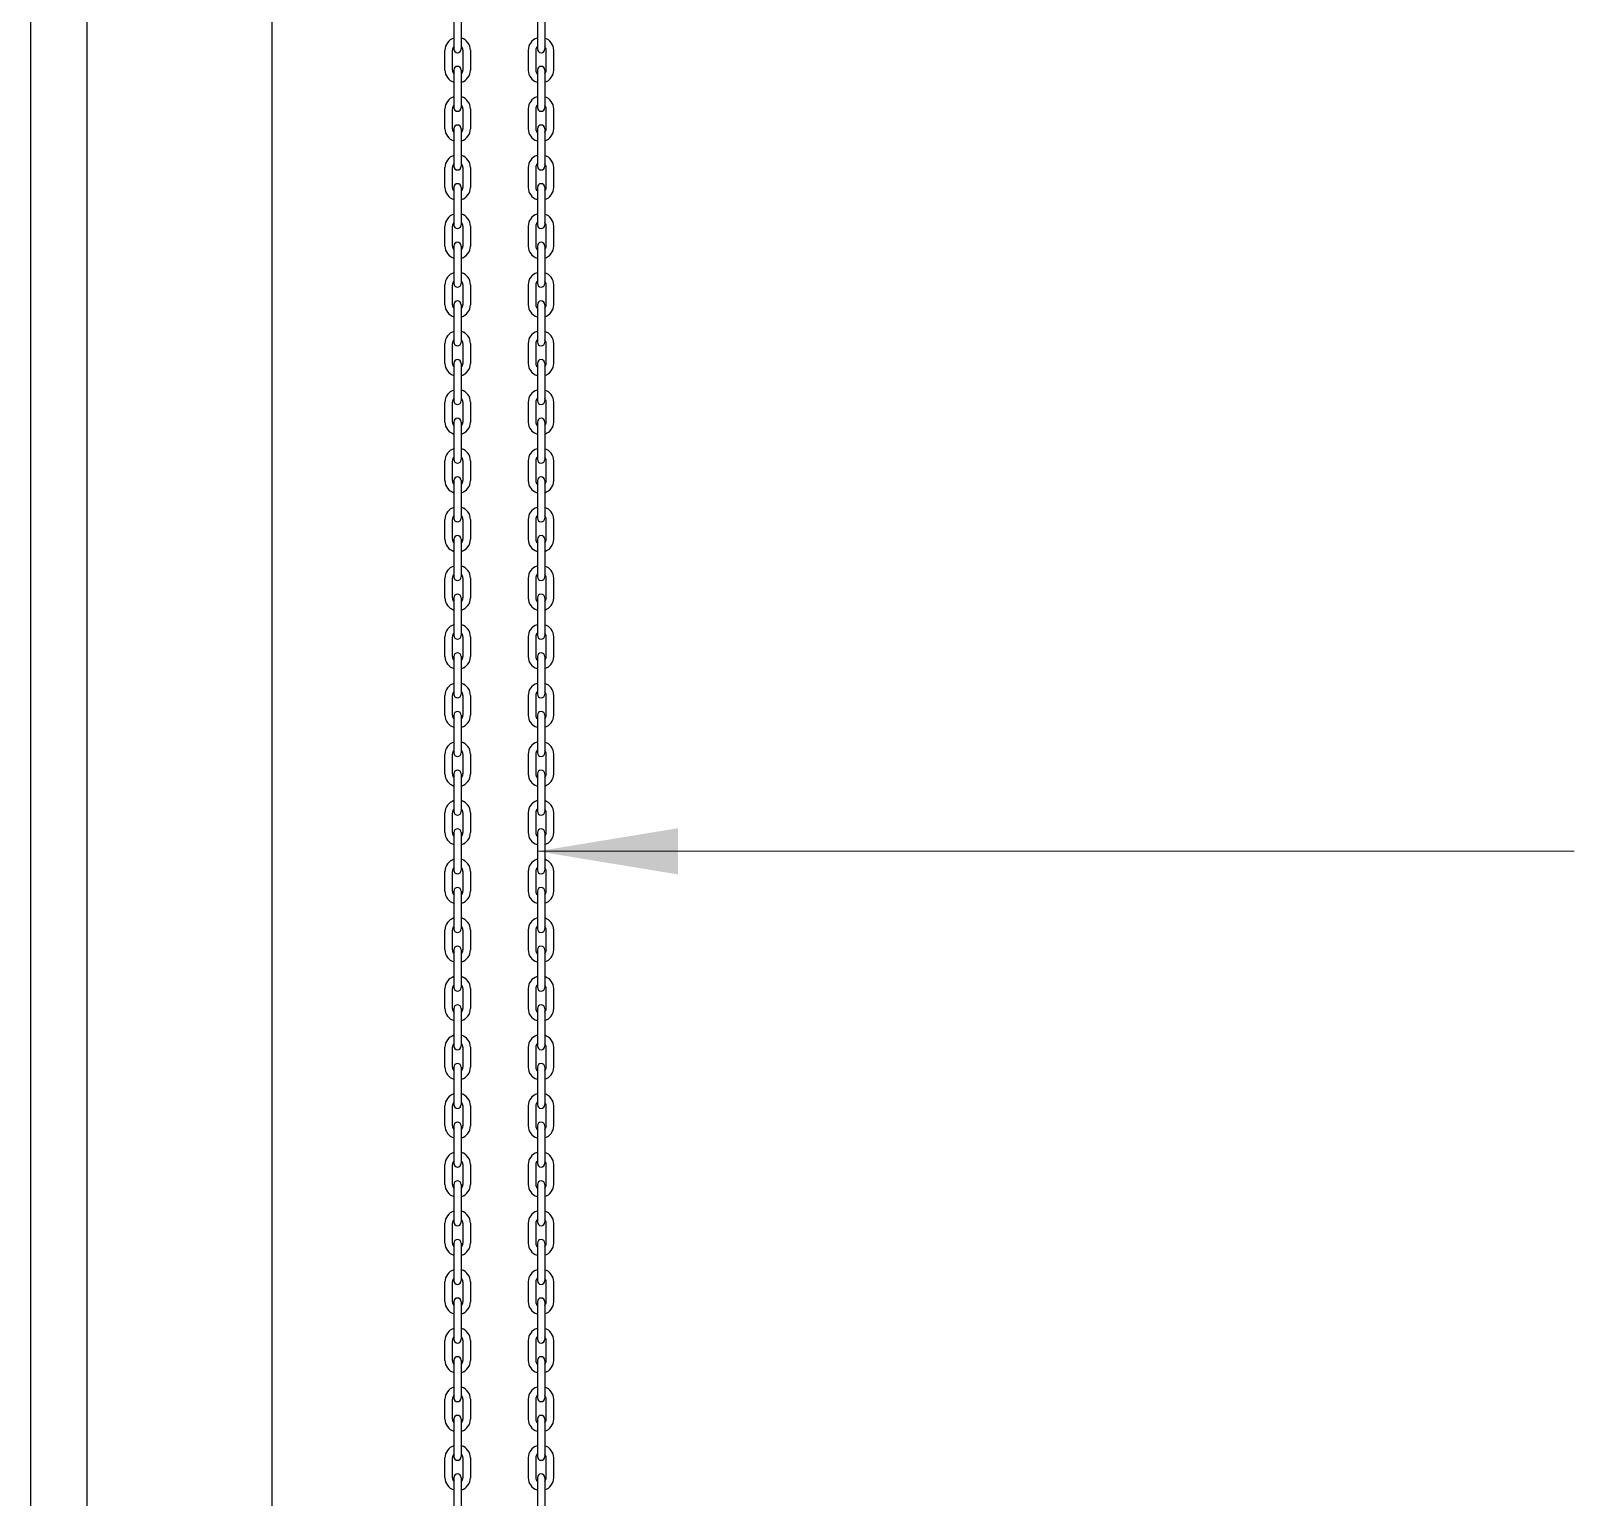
# Model space of a CAD drawing. Header units: millimetres. Extents: x 909 to 159266, y 137 to 21462.
# Drawn here: x 119224 to 119773, y 14816 to 15338 of the extents above; entities that cross this region are included whole.
import ezdxf

# ---------------------------------------------------------------- set-up
doc = ezdxf.new("R2010")
doc.units = ezdxf.units.MM
doc.header["$LTSCALE"] = 50
doc.header["$MEASUREMENT"] = 0
doc.layers.add('OHD Frame', color=2, linetype='Continuous')
doc.layers.add('OHD Track', color=4, linetype='Continuous')
doc.styles.get("Standard").update_dxf_attribs({"font": 'NanumGothicBold.ttf'})
doc.dimstyles.new('ISO-25', dxfattribs={"dimtxt": 2.5, "dimasz": 2.5, "dimexe": 1.25, "dimexo": 0.625, "dimtad": 1, "dimtxsty": 'Standard', "dimcen": 2.5, "dimadec": 0, "dimazin": 0, "dimtfac": 1, "dimtmove": 0, "dimatfit": 3, "dimfxl": 1, "dimarcsym": 0})

msp = doc.modelspace()

# ---------------------------------------------------------------- linework, layer by layer
at = {"color": 7, "linetype": 'Continuous'}
for p, q in [((119374.13, 15345.01), (119374.13, 15331.68)), ((119376.8, 15345.01), (119376.8, 15331.68)), ((119403.88, 15345.01), (119403.88, 15331.68)), ((119406.55, 15345.01), (119406.55, 15331.68)), ((119371, 15324.15), (119371, 15331.21)), ((119373.67, 15324.15), (119373.67, 15331.21)), ((119377.4, 15331.21), (119377.4, 15324.15)), ((119380.07, 15331.21), (119380.07, 15324.15)), ((119400.61, 15331.21), (119400.61, 15324.15)), ((119403.28, 15331.21), (119403.28, 15324.15)), ((119407.01, 15324.15), (119407.01, 15331.21)), ((119409.68, 15324.15), (119409.68, 15331.21)), ((119374.13, 15324.15), (119374.13, 15310.81)), ((119376.8, 15324.15), (119376.8, 15310.81)), ((119403.88, 15324.15), (119403.88, 15310.81)), ((119406.55, 15324.15), (119406.55, 15310.81)), ((119371, 15303.28), (119371, 15310.35)), ((119373.67, 15303.28), (119373.67, 15310.35)), ((119377.4, 15310.35), (119377.4, 15303.28)), ((119380.07, 15310.35), (119380.07, 15303.28)), ((119400.61, 15310.35), (119400.61, 15303.28)), ((119403.28, 15310.35), (119403.28, 15303.28)), ((119407.01, 15303.28), (119407.01, 15310.35)), ((119409.68, 15303.28), (119409.68, 15310.35)), ((119374.13, 15303.28), (119374.13, 15289.95)), ((119376.8, 15303.28), (119376.8, 15289.95)), ((119403.88, 15303.28), (119403.88, 15289.95)), ((119406.55, 15303.28), (119406.55, 15289.95)), ((119371, 15282.41), (119371, 15289.48)), ((119373.67, 15282.41), (119373.67, 15289.48)), ((119377.4, 15289.48), (119377.4, 15282.41)), ((119380.07, 15289.48), (119380.07, 15282.41)), ((119400.61, 15289.48), (119400.61, 15282.41)), ((119403.28, 15289.48), (119403.28, 15282.41)), ((119407.01, 15282.41), (119407.01, 15289.48)), ((119409.68, 15282.41), (119409.68, 15289.48)), ((119374.13, 15282.41), (119374.13, 15269.08)), ((119376.8, 15282.41), (119376.8, 15269.08)), ((119403.88, 15282.41), (119403.88, 15269.08)), ((119406.55, 15282.41), (119406.55, 15269.08)), ((119371, 15261.55), (119371, 15268.61)), ((119373.67, 15261.55), (119373.67, 15268.61)), ((119377.4, 15268.61), (119377.4, 15261.55)), ((119380.07, 15268.61), (119380.07, 15261.55)), ((119400.61, 15268.61), (119400.61, 15261.55)), ((119403.28, 15268.61), (119403.28, 15261.55)), ((119407.01, 15261.55), (119407.01, 15268.61)), ((119409.68, 15261.55), (119409.68, 15268.61)), ((119374.13, 15261.55), (119374.13, 15248.21)), ((119376.8, 15261.55), (119376.8, 15248.21)), ((119403.88, 15261.55), (119403.88, 15248.21)), ((119406.55, 15261.55), (119406.55, 15248.21)), ((119371, 15240.68), (119371, 15247.75)), ((119373.67, 15240.68), (119373.67, 15247.75)), ((119377.4, 15247.75), (119377.4, 15240.68)), ((119380.07, 15247.75), (119380.07, 15240.68)), ((119400.61, 15247.75), (119400.61, 15240.68)), ((119403.28, 15247.75), (119403.28, 15240.68)), ((119407.01, 15240.68), (119407.01, 15247.75)), ((119409.68, 15240.68), (119409.68, 15247.75)), ((119374.13, 15240.68), (119374.13, 15227.35)), ((119376.8, 15240.68), (119376.8, 15227.35)), ((119403.88, 15240.68), (119403.88, 15227.35)), ((119406.55, 15240.68), (119406.55, 15227.35)), ((119371, 15219.81), (119371, 15226.88)), ((119373.67, 15219.81), (119373.67, 15226.88)), ((119377.4, 15226.88), (119377.4, 15219.81)), ((119380.07, 15226.88), (119380.07, 15219.81)), ((119400.61, 15226.88), (119400.61, 15219.81)), ((119403.28, 15226.88), (119403.28, 15219.81)), ((119407.01, 15219.81), (119407.01, 15226.88)), ((119409.68, 15219.81), (119409.68, 15226.88)), ((119374.13, 15219.81), (119374.13, 15206.48)), ((119376.8, 15219.81), (119376.8, 15206.48)), ((119403.88, 15219.81), (119403.88, 15206.48)), ((119406.55, 15219.81), (119406.55, 15206.48)), ((119371, 15198.95), (119371, 15206.01)), ((119373.67, 15198.95), (119373.67, 15206.01)), ((119377.4, 15206.01), (119377.4, 15198.95)), ((119380.07, 15206.01), (119380.07, 15198.95)), ((119400.61, 15206.01), (119400.61, 15198.95)), ((119403.28, 15206.01), (119403.28, 15198.95)), ((119407.01, 15198.95), (119407.01, 15206.01)), ((119409.68, 15198.95), (119409.68, 15206.01)), ((119374.13, 15198.95), (119374.13, 15185.61)), ((119376.8, 15198.95), (119376.8, 15185.61)), ((119403.88, 15198.95), (119403.88, 15185.61)), ((119406.55, 15198.95), (119406.55, 15185.61)), ((119371, 15178.08), (119371, 15185.15)), ((119373.67, 15178.08), (119373.67, 15185.15)), ((119377.4, 15185.15), (119377.4, 15178.08)), ((119380.07, 15185.15), (119380.07, 15178.08)), ((119400.61, 15185.15), (119400.61, 15178.08)), ((119403.28, 15185.15), (119403.28, 15178.08)), ((119407.01, 15178.08), (119407.01, 15185.15)), ((119409.68, 15178.08), (119409.68, 15185.15)), ((119374.13, 15178.08), (119374.13, 15164.75)), ((119376.8, 15178.08), (119376.8, 15164.75)), ((119403.88, 15178.08), (119403.88, 15164.75)), ((119406.55, 15178.08), (119406.55, 15164.75)), ((119371, 15157.21), (119371, 15164.28)), ((119373.67, 15157.21), (119373.67, 15164.28)), ((119377.4, 15164.28), (119377.4, 15157.21)), ((119380.07, 15164.28), (119380.07, 15157.21)), ((119400.61, 15164.28), (119400.61, 15157.21)), ((119403.28, 15164.28), (119403.28, 15157.21)), ((119407.01, 15157.21), (119407.01, 15164.28)), ((119409.68, 15157.21), (119409.68, 15164.28)), ((119374.13, 15157.21), (119374.13, 15143.88)), ((119376.8, 15157.21), (119376.8, 15143.88)), ((119403.88, 15157.21), (119403.88, 15143.88)), ((119406.55, 15157.21), (119406.55, 15143.88)), ((119371, 15136.35), (119371, 15143.41)), ((119373.67, 15136.35), (119373.67, 15143.41)), ((119377.4, 15143.41), (119377.4, 15136.35)), ((119380.07, 15143.41), (119380.07, 15136.35)), ((119400.61, 15143.41), (119400.61, 15136.35)), ((119403.28, 15143.41), (119403.28, 15136.35)), ((119407.01, 15136.35), (119407.01, 15143.41)), ((119409.68, 15136.35), (119409.68, 15143.41)), ((119374.13, 15136.35), (119374.13, 15123.01)), ((119376.8, 15136.35), (119376.8, 15123.01)), ((119403.88, 15136.35), (119403.88, 15123.01)), ((119406.55, 15136.35), (119406.55, 15123.01)), ((119371, 15115.48), (119371, 15122.55)), ((119373.67, 15115.48), (119373.67, 15122.55)), ((119377.4, 15122.55), (119377.4, 15115.48)), ((119380.07, 15122.55), (119380.07, 15115.48)), ((119400.61, 15122.55), (119400.61, 15115.48)), ((119403.28, 15122.55), (119403.28, 15115.48)), ((119407.01, 15115.48), (119407.01, 15122.55)), ((119409.68, 15115.48), (119409.68, 15122.55)), ((119374.13, 15115.48), (119374.13, 15102.15)), ((119376.8, 15115.48), (119376.8, 15102.15)), ((119403.88, 15115.48), (119403.88, 15102.15)), ((119406.55, 15115.48), (119406.55, 15102.15)), ((119371, 15094.61), (119371, 15101.68)), ((119373.67, 15094.61), (119373.67, 15101.68)), ((119377.4, 15101.68), (119377.4, 15094.61)), ((119380.07, 15101.68), (119380.07, 15094.61)), ((119400.61, 15101.68), (119400.61, 15094.61)), ((119403.28, 15101.68), (119403.28, 15094.61)), ((119407.01, 15094.61), (119407.01, 15101.68)), ((119409.68, 15094.61), (119409.68, 15101.68)), ((119374.13, 15094.61), (119374.13, 15081.28)), ((119376.8, 15094.61), (119376.8, 15081.28)), ((119403.88, 15094.61), (119403.88, 15081.28)), ((119406.55, 15094.61), (119406.55, 15081.28)), ((119371, 15073.75), (119371, 15080.81)), ((119373.67, 15073.75), (119373.67, 15080.81)), ((119377.4, 15080.81), (119377.4, 15073.75)), ((119380.07, 15080.81), (119380.07, 15073.75)), ((119400.61, 15080.81), (119400.61, 15073.75)), ((119403.28, 15080.81), (119403.28, 15073.75)), ((119407.01, 15073.75), (119407.01, 15080.81)), ((119409.68, 15073.75), (119409.68, 15080.81)), ((119374.13, 15073.75), (119374.13, 15060.41)), ((119376.8, 15073.75), (119376.8, 15060.41)), ((119403.88, 15073.75), (119403.88, 15060.41)), ((119406.55, 15073.75), (119406.55, 15060.41)), ((119371, 15052.88), (119371, 15059.95)), ((119373.67, 15052.88), (119373.67, 15059.95)), ((119377.4, 15059.95), (119377.4, 15052.88)), ((119380.07, 15059.95), (119380.07, 15052.88)), ((119400.61, 15059.95), (119400.61, 15052.88)), ((119403.28, 15059.95), (119403.28, 15052.88)), ((119407.01, 15052.88), (119407.01, 15059.95)), ((119409.68, 15052.88), (119409.68, 15059.95)), ((119374.13, 15052.88), (119374.13, 15039.55)), ((119376.8, 15052.88), (119376.8, 15039.55)), ((119403.88, 15052.88), (119403.88, 15039.55)), ((119406.55, 15052.88), (119406.55, 15039.55)), ((119371, 15032.01), (119371, 15039.08)), ((119373.67, 15032.01), (119373.67, 15039.08)), ((119377.4, 15039.08), (119377.4, 15032.01)), ((119380.07, 15039.08), (119380.07, 15032.01)), ((119400.61, 15039.08), (119400.61, 15032.01)), ((119403.28, 15039.08), (119403.28, 15032.01)), ((119407.01, 15032.01), (119407.01, 15039.08)), ((119409.68, 15032.01), (119409.68, 15039.08)), ((119374.13, 15032.01), (119374.13, 15018.68)), ((119376.8, 15032.01), (119376.8, 15018.68)), ((119403.88, 15032.01), (119403.88, 15018.68)), ((119406.55, 15032.01), (119406.55, 15018.68)), ((119371, 15011.15), (119371, 15018.21)), ((119373.67, 15011.15), (119373.67, 15018.21)), ((119377.4, 15018.21), (119377.4, 15011.15)), ((119380.07, 15018.21), (119380.07, 15011.15)), ((119400.61, 15018.21), (119400.61, 15011.15)), ((119403.28, 15018.21), (119403.28, 15011.15)), ((119407.01, 15011.15), (119407.01, 15018.21)), ((119409.68, 15011.15), (119409.68, 15018.21)), ((119374.13, 15011.15), (119374.13, 14997.81)), ((119376.8, 15011.15), (119376.8, 14997.81)), ((119403.88, 15011.15), (119403.88, 14997.81)), ((119406.55, 15011.15), (119406.55, 14997.81)), ((119371, 14990.28), (119371, 14997.35)), ((119373.67, 14990.28), (119373.67, 14997.35)), ((119377.4, 14997.35), (119377.4, 14990.28)), ((119380.07, 14997.35), (119380.07, 14990.28)), ((119400.61, 14997.35), (119400.61, 14990.28)), ((119403.28, 14997.35), (119403.28, 14990.28)), ((119407.01, 14990.28), (119407.01, 14997.35)), ((119409.68, 14990.28), (119409.68, 14997.35)), ((119374.13, 14990.28), (119374.13, 14976.95)), ((119376.8, 14990.28), (119376.8, 14976.95)), ((119403.88, 14990.28), (119403.88, 14976.95)), ((119406.55, 14990.28), (119406.55, 14976.95)), ((119371, 14969.41), (119371, 14976.48)), ((119373.67, 14969.41), (119373.67, 14976.48)), ((119377.4, 14976.48), (119377.4, 14969.41)), ((119380.07, 14976.48), (119380.07, 14969.41)), ((119400.61, 14976.48), (119400.61, 14969.41)), ((119403.28, 14976.48), (119403.28, 14969.41)), ((119407.01, 14969.41), (119407.01, 14976.48)), ((119409.68, 14969.41), (119409.68, 14976.48)), ((119374.13, 14969.41), (119374.13, 14956.08)), ((119376.8, 14969.41), (119376.8, 14956.08)), ((119403.88, 14969.41), (119403.88, 14956.08)), ((119406.55, 14969.41), (119406.55, 14956.08)), ((119371, 14948.55), (119371, 14955.61)), ((119373.67, 14948.55), (119373.67, 14955.61)), ((119377.4, 14955.61), (119377.4, 14948.55)), ((119380.07, 14955.61), (119380.07, 14948.55)), ((119400.61, 14955.61), (119400.61, 14948.55)), ((119403.28, 14955.61), (119403.28, 14948.55)), ((119407.01, 14948.55), (119407.01, 14955.61)), ((119409.68, 14948.55), (119409.68, 14955.61)), ((119374.13, 14948.55), (119374.13, 14935.21)), ((119376.8, 14948.55), (119376.8, 14935.21)), ((119403.88, 14948.55), (119403.88, 14935.21)), ((119406.55, 14948.55), (119406.55, 14935.21)), ((119371, 14927.68), (119371, 14934.75)), ((119373.67, 14927.68), (119373.67, 14934.75)), ((119377.4, 14934.75), (119377.4, 14927.68)), ((119380.07, 14934.75), (119380.07, 14927.68)), ((119400.61, 14934.75), (119400.61, 14927.68)), ((119403.28, 14934.75), (119403.28, 14927.68)), ((119407.01, 14927.68), (119407.01, 14934.75)), ((119409.68, 14927.68), (119409.68, 14934.75)), ((119374.13, 14927.68), (119374.13, 14914.35)), ((119376.8, 14927.68), (119376.8, 14914.35)), ((119403.88, 14927.68), (119403.88, 14914.35)), ((119406.55, 14927.68), (119406.55, 14914.35)), ((119371, 14906.81), (119371, 14913.88)), ((119373.67, 14906.81), (119373.67, 14913.88)), ((119377.4, 14913.88), (119377.4, 14906.81)), ((119380.07, 14913.88), (119380.07, 14906.81)), ((119400.61, 14913.88), (119400.61, 14906.81)), ((119403.28, 14913.88), (119403.28, 14906.81)), ((119407.01, 14906.81), (119407.01, 14913.88)), ((119409.68, 14906.81), (119409.68, 14913.88)), ((119374.13, 14906.81), (119374.13, 14893.48)), ((119376.8, 14906.81), (119376.8, 14893.48)), ((119403.88, 14906.81), (119403.88, 14893.48)), ((119406.55, 14906.81), (119406.55, 14893.48)), ((119371, 14885.95), (119371, 14893.01)), ((119373.67, 14885.95), (119373.67, 14893.01)), ((119377.4, 14893.01), (119377.4, 14885.95)), ((119380.07, 14893.01), (119380.07, 14885.95)), ((119400.61, 14893.01), (119400.61, 14885.95)), ((119403.28, 14893.01), (119403.28, 14885.95)), ((119407.01, 14885.95), (119407.01, 14893.01)), ((119409.68, 14885.95), (119409.68, 14893.01)), ((119374.13, 14885.95), (119374.13, 14872.61)), ((119376.8, 14885.95), (119376.8, 14872.61)), ((119403.88, 14885.95), (119403.88, 14872.61)), ((119406.55, 14885.95), (119406.55, 14872.61)), ((119371, 14865.08), (119371, 14872.15)), ((119373.67, 14865.08), (119373.67, 14872.15)), ((119377.4, 14872.15), (119377.4, 14865.08)), ((119380.07, 14872.15), (119380.07, 14865.08)), ((119400.61, 14872.15), (119400.61, 14865.08)), ((119403.28, 14872.15), (119403.28, 14865.08)), ((119407.01, 14865.08), (119407.01, 14872.15)), ((119409.68, 14865.08), (119409.68, 14872.15)), ((119374.13, 14865.08), (119374.13, 14851.75)), ((119376.8, 14865.08), (119376.8, 14851.75)), ((119403.88, 14865.08), (119403.88, 14851.75)), ((119406.55, 14865.08), (119406.55, 14851.75)), ((119371, 14844.21), (119371, 14851.28)), ((119373.67, 14844.21), (119373.67, 14851.28)), ((119377.4, 14851.28), (119377.4, 14844.21)), ((119380.07, 14851.28), (119380.07, 14844.21)), ((119400.61, 14851.28), (119400.61, 14844.21)), ((119403.28, 14851.28), (119403.28, 14844.21)), ((119407.01, 14844.21), (119407.01, 14851.28)), ((119409.68, 14844.21), (119409.68, 14851.28)), ((119374.13, 14844.21), (119374.13, 14830.88)), ((119376.8, 14844.21), (119376.8, 14830.88)), ((119403.88, 14844.21), (119403.88, 14830.88)), ((119406.55, 14844.21), (119406.55, 14830.88)), ((119371, 14823.35), (119371, 14830.41)), ((119373.67, 14823.35), (119373.67, 14830.41)), ((119377.4, 14830.41), (119377.4, 14823.35)), ((119380.07, 14830.41), (119380.07, 14823.35)), ((119400.61, 14830.41), (119400.61, 14823.35)), ((119403.28, 14830.41), (119403.28, 14823.35)), ((119407.01, 14823.35), (119407.01, 14830.41)), ((119409.68, 14823.35), (119409.68, 14830.41)), ((119374.13, 14823.35), (119374.13, 14810.01)), ((119376.8, 14823.35), (119376.8, 14810.01)), ((119403.88, 14823.35), (119403.88, 14810.01)), ((119406.55, 14823.35), (119406.55, 14810.01))]:
    msp.add_line(p, q, dxfattribs=at)
for centre, radius, start, end in [((119375.47, 15331.21), 4.47, 106.4768, 180), ((119375.47, 15331.21), 1.8, 134.9422, 180), ((119375.6, 15331.21), 4.47, 0, 73.5232), ((119375.6, 15331.21), 1.8, 0, 45.0578), ((119405.08, 15331.21), 4.47, 106.4768, 180), ((119405.08, 15331.21), 1.8, 134.9422, 180), ((119405.21, 15331.21), 4.47, 0, 73.5232), ((119405.21, 15331.21), 1.8, 0, 45.0578), ((119375.47, 15331.68), 1.33, 180, 0), ((119405.21, 15331.68), 1.33, 180, 0), ((119375.47, 15324.15), 4.47, 180, 253.5232), ((119375.47, 15324.15), 1.8, 180, 225.0578), ((119375.47, 15324.15), 1.33, 0, 180), ((119375.6, 15324.15), 4.47, 286.4768, 0), ((119375.6, 15324.15), 1.8, 314.9422, 0), ((119405.08, 15324.15), 4.47, 180, 253.5232), ((119405.08, 15324.15), 1.8, 180, 225.0578), ((119405.21, 15324.15), 1.33, 0, 180), ((119405.21, 15324.15), 4.47, 286.4768, 0), ((119405.21, 15324.15), 1.8, 314.9422, 0), ((119375.47, 15310.35), 4.47, 106.4768, 180), ((119375.47, 15310.35), 1.8, 134.9422, 180), ((119375.47, 15310.81), 1.33, 180, 0), ((119375.6, 15310.35), 4.47, 0, 73.5232), ((119375.6, 15310.35), 1.8, 0, 45.0578), ((119405.08, 15310.35), 4.47, 106.4768, 180), ((119405.08, 15310.35), 1.8, 134.9422, 180), ((119405.21, 15310.81), 1.33, 180, 0), ((119405.21, 15310.35), 4.47, 0, 73.5232), ((119405.21, 15310.35), 1.8, 0, 45.0578), ((119375.47, 15303.28), 1.33, 0, 180), ((119405.21, 15303.28), 1.33, 0, 180), ((119375.47, 15303.28), 4.47, 180, 253.5232), ((119375.47, 15303.28), 1.8, 180, 225.0578), ((119375.6, 15303.28), 4.47, 286.4768, 0), ((119375.6, 15303.28), 1.8, 314.9422, 0), ((119405.08, 15303.28), 4.47, 180, 253.5232), ((119405.08, 15303.28), 1.8, 180, 225.0578), ((119405.21, 15303.28), 4.47, 286.4768, 0), ((119405.21, 15303.28), 1.8, 314.9422, 0), ((119375.47, 15289.48), 4.47, 106.4768, 180), ((119375.6, 15289.48), 4.47, 0, 73.5232), ((119405.08, 15289.48), 4.47, 106.4768, 180), ((119405.21, 15289.48), 4.47, 0, 73.5232), ((119375.47, 15289.48), 1.8, 134.9422, 180), ((119375.47, 15289.95), 1.33, 180, 0), ((119375.6, 15289.48), 1.8, 0, 45.0578), ((119405.08, 15289.48), 1.8, 134.9422, 180), ((119405.21, 15289.95), 1.33, 180, 0), ((119405.21, 15289.48), 1.8, 0, 45.0578), ((119375.47, 15282.41), 4.47, 180, 253.5232), ((119375.47, 15282.41), 1.8, 180, 225.0578), ((119375.47, 15282.41), 1.33, 0, 180), ((119375.6, 15282.41), 4.47, 286.4768, 0), ((119375.6, 15282.41), 1.8, 314.9422, 0), ((119405.08, 15282.41), 4.47, 180, 253.5232), ((119405.08, 15282.41), 1.8, 180, 225.0578), ((119405.21, 15282.41), 1.33, 0, 180), ((119405.21, 15282.41), 4.47, 286.4768, 0), ((119405.21, 15282.41), 1.8, 314.9422, 0), ((119375.47, 15268.61), 4.47, 106.4768, 180), ((119375.6, 15268.61), 4.47, 0, 73.5232), ((119405.08, 15268.61), 4.47, 106.4768, 180), ((119405.21, 15268.61), 4.47, 0, 73.5232), ((119375.47, 15268.61), 1.8, 134.9422, 180), ((119375.47, 15269.08), 1.33, 180, 0), ((119375.6, 15268.61), 1.8, 0, 45.0578), ((119405.08, 15268.61), 1.8, 134.9422, 180), ((119405.21, 15269.08), 1.33, 180, 0), ((119405.21, 15268.61), 1.8, 0, 45.0578), ((119375.47, 15261.55), 4.47, 180, 253.5232), ((119375.47, 15261.55), 1.8, 180, 225.0578), ((119375.47, 15261.55), 1.33, 0, 180), ((119375.6, 15261.55), 4.47, 286.4768, 0), ((119375.6, 15261.55), 1.8, 314.9422, 0), ((119405.08, 15261.55), 4.47, 180, 253.5232), ((119405.08, 15261.55), 1.8, 180, 225.0578), ((119405.21, 15261.55), 1.33, 0, 180), ((119405.21, 15261.55), 4.47, 286.4768, 0), ((119405.21, 15261.55), 1.8, 314.9422, 0), ((119375.47, 15247.75), 4.47, 106.4768, 180), ((119375.6, 15247.75), 4.47, 0, 73.5232), ((119405.08, 15247.75), 4.47, 106.4768, 180), ((119405.21, 15247.75), 4.47, 0, 73.5232), ((119375.47, 15247.75), 1.8, 134.9422, 180), ((119375.47, 15248.21), 1.33, 180, 0), ((119375.6, 15247.75), 1.8, 0, 45.0578), ((119405.08, 15247.75), 1.8, 134.9422, 180), ((119405.21, 15248.21), 1.33, 180, 0), ((119405.21, 15247.75), 1.8, 0, 45.0578), ((119375.47, 15240.68), 4.47, 180, 253.5232), ((119375.47, 15240.68), 1.8, 180, 225.0578), ((119375.47, 15240.68), 1.33, 0, 180), ((119375.6, 15240.68), 4.47, 286.4768, 0), ((119375.6, 15240.68), 1.8, 314.9422, 0), ((119405.08, 15240.68), 4.47, 180, 253.5232), ((119405.08, 15240.68), 1.8, 180, 225.0578), ((119405.21, 15240.68), 1.33, 0, 180), ((119405.21, 15240.68), 4.47, 286.4768, 0), ((119405.21, 15240.68), 1.8, 314.9422, 0), ((119375.47, 15226.88), 4.47, 106.4768, 180), ((119375.47, 15226.88), 1.8, 134.9422, 180), ((119375.6, 15226.88), 4.47, 0, 73.5232), ((119375.6, 15226.88), 1.8, 0, 45.0578), ((119405.08, 15226.88), 4.47, 106.4768, 180), ((119405.08, 15226.88), 1.8, 134.9422, 180), ((119405.21, 15226.88), 4.47, 0, 73.5232), ((119405.21, 15226.88), 1.8, 0, 45.0578), ((119375.47, 15227.35), 1.33, 180, 0), ((119405.21, 15227.35), 1.33, 180, 0), ((119375.47, 15219.81), 4.47, 180, 253.5232), ((119375.47, 15219.81), 1.8, 180, 225.0578), ((119375.47, 15219.81), 1.33, 0, 180), ((119375.6, 15219.81), 4.47, 286.4768, 0), ((119375.6, 15219.81), 1.8, 314.9422, 0), ((119405.08, 15219.81), 4.47, 180, 253.5232), ((119405.08, 15219.81), 1.8, 180, 225.0578), ((119405.21, 15219.81), 1.33, 0, 180), ((119405.21, 15219.81), 4.47, 286.4768, 0), ((119405.21, 15219.81), 1.8, 314.9422, 0), ((119375.47, 15206.01), 4.47, 106.4768, 180), ((119375.47, 15206.01), 1.8, 134.9422, 180), ((119375.47, 15206.48), 1.33, 180, 0), ((119375.6, 15206.01), 4.47, 0, 73.5232), ((119375.6, 15206.01), 1.8, 0, 45.0578), ((119405.08, 15206.01), 4.47, 106.4768, 180), ((119405.08, 15206.01), 1.8, 134.9422, 180), ((119405.21, 15206.48), 1.33, 180, 0), ((119405.21, 15206.01), 4.47, 0, 73.5232), ((119405.21, 15206.01), 1.8, 0, 45.0578), ((119375.47, 15198.95), 1.33, 0, 180), ((119405.21, 15198.95), 1.33, 0, 180), ((119375.47, 15198.95), 4.47, 180, 253.5232), ((119375.47, 15198.95), 1.8, 180, 225.0578), ((119375.6, 15198.95), 4.47, 286.4768, 0), ((119375.6, 15198.95), 1.8, 314.9422, 0), ((119405.08, 15198.95), 4.47, 180, 253.5232), ((119405.08, 15198.95), 1.8, 180, 225.0578), ((119405.21, 15198.95), 4.47, 286.4768, 0), ((119405.21, 15198.95), 1.8, 314.9422, 0), ((119375.47, 15185.15), 4.47, 106.4768, 180), ((119375.6, 15185.15), 4.47, 0, 73.5232), ((119405.08, 15185.15), 4.47, 106.4768, 180), ((119405.21, 15185.15), 4.47, 0, 73.5232), ((119375.47, 15185.15), 1.8, 134.9422, 180), ((119375.47, 15185.61), 1.33, 180, 0), ((119375.6, 15185.15), 1.8, 0, 45.0578), ((119405.08, 15185.15), 1.8, 134.9422, 180), ((119405.21, 15185.61), 1.33, 180, 0), ((119405.21, 15185.15), 1.8, 0, 45.0578), ((119375.47, 15178.08), 4.47, 180, 253.5232), ((119375.47, 15178.08), 1.8, 180, 225.0578), ((119375.47, 15178.08), 1.33, 0, 180), ((119375.6, 15178.08), 4.47, 286.4768, 0), ((119375.6, 15178.08), 1.8, 314.9422, 0), ((119405.08, 15178.08), 4.47, 180, 253.5232), ((119405.08, 15178.08), 1.8, 180, 225.0578), ((119405.21, 15178.08), 1.33, 0, 180), ((119405.21, 15178.08), 4.47, 286.4768, 0), ((119405.21, 15178.08), 1.8, 314.9422, 0), ((119375.47, 15164.28), 4.47, 106.4768, 180), ((119375.6, 15164.28), 4.47, 0, 73.5232), ((119405.08, 15164.28), 4.47, 106.4768, 180), ((119405.21, 15164.28), 4.47, 0, 73.5232), ((119375.47, 15164.28), 1.8, 134.9422, 180), ((119375.47, 15164.75), 1.33, 180, 0), ((119375.6, 15164.28), 1.8, 0, 45.0578), ((119405.08, 15164.28), 1.8, 134.9422, 180), ((119405.21, 15164.75), 1.33, 180, 0), ((119405.21, 15164.28), 1.8, 0, 45.0578), ((119375.47, 15157.21), 4.47, 180, 253.5232), ((119375.47, 15157.21), 1.8, 180, 225.0578), ((119375.47, 15157.21), 1.33, 0, 180), ((119375.6, 15157.21), 4.47, 286.4768, 0), ((119375.6, 15157.21), 1.8, 314.9422, 0), ((119405.08, 15157.21), 4.47, 180, 253.5232), ((119405.08, 15157.21), 1.8, 180, 225.0578), ((119405.21, 15157.21), 1.33, 0, 180), ((119405.21, 15157.21), 4.47, 286.4768, 0), ((119405.21, 15157.21), 1.8, 314.9422, 0), ((119375.47, 15143.41), 4.47, 106.4768, 180), ((119375.6, 15143.41), 4.47, 0, 73.5232), ((119405.08, 15143.41), 4.47, 106.4768, 180), ((119405.21, 15143.41), 4.47, 0, 73.5232), ((119375.47, 15143.41), 1.8, 134.9422, 180), ((119375.47, 15143.88), 1.33, 180, 0), ((119375.6, 15143.41), 1.8, 0, 45.0578), ((119405.08, 15143.41), 1.8, 134.9422, 180), ((119405.21, 15143.88), 1.33, 180, 0), ((119405.21, 15143.41), 1.8, 0, 45.0578), ((119375.47, 15136.35), 4.47, 180, 253.5232), ((119375.47, 15136.35), 1.8, 180, 225.0578), ((119375.47, 15136.35), 1.33, 0, 180), ((119375.6, 15136.35), 4.47, 286.4768, 0), ((119375.6, 15136.35), 1.8, 314.9422, 0), ((119405.08, 15136.35), 4.47, 180, 253.5232), ((119405.08, 15136.35), 1.8, 180, 225.0578), ((119405.21, 15136.35), 1.33, 0, 180), ((119405.21, 15136.35), 4.47, 286.4768, 0), ((119405.21, 15136.35), 1.8, 314.9422, 0), ((119375.47, 15122.55), 4.47, 106.4768, 180), ((119375.47, 15122.55), 1.8, 134.9422, 180), ((119375.6, 15122.55), 4.47, 0, 73.5232), ((119375.6, 15122.55), 1.8, 0, 45.0578), ((119405.08, 15122.55), 4.47, 106.4768, 180), ((119405.08, 15122.55), 1.8, 134.9422, 180), ((119405.21, 15122.55), 4.47, 0, 73.5232), ((119405.21, 15122.55), 1.8, 0, 45.0578), ((119375.47, 15123.01), 1.33, 180, 0), ((119405.21, 15123.01), 1.33, 180, 0), ((119375.47, 15115.48), 4.47, 180, 253.5232), ((119375.47, 15115.48), 1.8, 180, 225.0578), ((119375.47, 15115.48), 1.33, 0, 180), ((119375.6, 15115.48), 4.47, 286.4768, 0), ((119375.6, 15115.48), 1.8, 314.9422, 0), ((119405.08, 15115.48), 4.47, 180, 253.5232), ((119405.08, 15115.48), 1.8, 180, 225.0578), ((119405.21, 15115.48), 1.33, 0, 180), ((119405.21, 15115.48), 4.47, 286.4768, 0), ((119405.21, 15115.48), 1.8, 314.9422, 0), ((119375.47, 15101.68), 4.47, 106.4768, 180), ((119375.47, 15101.68), 1.8, 134.9422, 180), ((119375.47, 15102.15), 1.33, 180, 0), ((119375.6, 15101.68), 4.47, 0, 73.5232), ((119375.6, 15101.68), 1.8, 0, 45.0578), ((119405.08, 15101.68), 4.47, 106.4768, 180), ((119405.08, 15101.68), 1.8, 134.9422, 180), ((119405.21, 15102.15), 1.33, 180, 0), ((119405.21, 15101.68), 4.47, 0, 73.5232), ((119405.21, 15101.68), 1.8, 0, 45.0578), ((119375.47, 15094.61), 1.33, 0, 180), ((119405.21, 15094.61), 1.33, 0, 180), ((119375.47, 15094.61), 4.47, 180, 253.5232), ((119375.47, 15094.61), 1.8, 180, 225.0578), ((119375.6, 15094.61), 4.47, 286.4768, 0), ((119375.6, 15094.61), 1.8, 314.9422, 0), ((119405.08, 15094.61), 4.47, 180, 253.5232), ((119405.08, 15094.61), 1.8, 180, 225.0578), ((119405.21, 15094.61), 4.47, 286.4768, 0), ((119405.21, 15094.61), 1.8, 314.9422, 0), ((119375.47, 15080.81), 4.47, 106.4768, 180), ((119375.6, 15080.81), 4.47, 0, 73.5232), ((119405.08, 15080.81), 4.47, 106.4768, 180), ((119405.21, 15080.81), 4.47, 0, 73.5232), ((119375.47, 15080.81), 1.8, 134.9422, 180), ((119375.47, 15081.28), 1.33, 180, 0), ((119375.6, 15080.81), 1.8, 0, 45.0578), ((119405.08, 15080.81), 1.8, 134.9422, 180), ((119405.21, 15081.28), 1.33, 180, 0), ((119405.21, 15080.81), 1.8, 0, 45.0578), ((119375.47, 15073.73), 4.47, 180, 253.5232), ((119375.47, 15073.75), 1.8, 180, 225.0578), ((119375.47, 15073.73), 1.8, 180, 225.0578), ((119375.47, 15073.75), 1.33, 0, 180), ((119375.6, 15073.75), 1.8, 314.9422, 0), ((119375.6, 15073.73), 4.47, 286.4768, 0), ((119405.08, 15073.73), 4.47, 180, 253.5232), ((119405.08, 15073.75), 1.8, 180, 225.0578), ((119405.08, 15073.73), 1.8, 180, 225.0578), ((119405.21, 15073.75), 1.33, 0, 180), ((119405.21, 15073.73), 4.47, 286.4768, 0), ((119405.21, 15073.75), 1.8, 314.9422, 0), ((119375.47, 15059.95), 4.47, 106.4768, 180), ((119375.6, 15059.95), 4.47, 0, 73.5232), ((119405.08, 15059.95), 4.47, 106.4768, 180), ((119405.21, 15059.95), 4.47, 0, 73.5232), ((119375.47, 15059.95), 1.8, 134.9422, 180), ((119375.47, 15060.41), 1.33, 180, 0), ((119375.6, 15059.95), 1.8, 0, 45.0578), ((119405.08, 15059.95), 1.8, 134.9422, 180), ((119405.21, 15060.41), 1.33, 180, 0), ((119405.21, 15059.95), 1.8, 0, 45.0578), ((119375.47, 15052.88), 4.47, 180, 253.5232), ((119375.47, 15052.88), 1.8, 180, 225.0578), ((119375.47, 15052.88), 1.33, 0, 180), ((119375.6, 15052.88), 4.47, 286.4768, 0), ((119375.6, 15052.88), 1.8, 314.9422, 0), ((119405.08, 15052.88), 4.47, 180, 253.5232), ((119405.08, 15052.88), 1.8, 180, 225.0578), ((119405.21, 15052.88), 1.33, 0, 180), ((119405.21, 15052.88), 4.47, 286.4768, 0), ((119405.21, 15052.88), 1.8, 314.9422, 0), ((119375.47, 15039.08), 4.47, 106.4768, 180), ((119375.6, 15039.08), 4.47, 0, 73.5232), ((119405.08, 15039.08), 4.47, 106.4768, 180), ((119405.21, 15039.08), 4.47, 0, 73.5232), ((119375.47, 15039.08), 1.8, 134.9422, 180), ((119375.47, 15039.55), 1.33, 180, 0), ((119375.6, 15039.08), 1.8, 0, 45.0578), ((119405.08, 15039.08), 1.8, 134.9422, 180), ((119405.21, 15039.55), 1.33, 180, 0), ((119405.21, 15039.08), 1.8, 0, 45.0578), ((119375.47, 15032.01), 4.47, 180, 253.5232), ((119375.47, 15032.01), 1.8, 180, 225.0578), ((119375.47, 15032.01), 1.33, 0, 180), ((119375.6, 15032.01), 4.47, 286.4768, 0), ((119375.6, 15032.01), 1.8, 314.9422, 0), ((119405.08, 15032.01), 4.47, 180, 253.5232), ((119405.08, 15032.01), 1.8, 180, 225.0578), ((119405.21, 15032.01), 1.33, 0, 180), ((119405.21, 15032.01), 4.47, 286.4768, 0), ((119405.21, 15032.01), 1.8, 314.9422, 0), ((119375.47, 15018.21), 4.47, 106.4768, 180), ((119375.47, 15018.21), 1.8, 134.9422, 180), ((119375.6, 15018.21), 4.47, 0, 73.5232), ((119375.6, 15018.21), 1.8, 0, 45.0578), ((119405.08, 15018.21), 4.47, 106.4768, 180), ((119405.08, 15018.21), 1.8, 134.9422, 180), ((119405.21, 15018.21), 4.47, 0, 73.5232), ((119405.21, 15018.21), 1.8, 0, 45.0578), ((119375.47, 15018.68), 1.33, 180, 0), ((119405.21, 15018.68), 1.33, 180, 0), ((119375.47, 15011.15), 4.47, 180, 253.5232), ((119375.47, 15011.15), 1.8, 180, 225.0578), ((119375.47, 15011.15), 1.33, 0, 180), ((119375.6, 15011.15), 4.47, 286.4768, 0), ((119375.6, 15011.15), 1.8, 314.9422, 0), ((119405.08, 15011.15), 4.47, 180, 253.5232), ((119405.08, 15011.15), 1.8, 180, 225.0578), ((119405.21, 15011.15), 1.33, 0, 180), ((119405.21, 15011.15), 4.47, 286.4768, 0), ((119405.21, 15011.15), 1.8, 314.9422, 0), ((119375.47, 14997.35), 4.47, 106.4768, 180), ((119375.47, 14997.35), 1.8, 134.9422, 180), ((119375.47, 14997.81), 1.33, 180, 0), ((119375.6, 14997.35), 4.47, 0, 73.5232), ((119375.6, 14997.35), 1.8, 0, 45.0578), ((119405.08, 14997.35), 4.47, 106.4768, 180), ((119405.08, 14997.35), 1.8, 134.9422, 180), ((119405.21, 14997.81), 1.33, 180, 0), ((119405.21, 14997.35), 4.47, 0, 73.5232), ((119405.21, 14997.35), 1.8, 0, 45.0578), ((119375.47, 14990.28), 1.33, 0, 180), ((119405.21, 14990.28), 1.33, 0, 180), ((119375.47, 14990.28), 4.47, 180, 253.5232), ((119375.47, 14990.28), 1.8, 180, 225.0578), ((119375.6, 14990.28), 4.47, 286.4768, 0), ((119375.6, 14990.28), 1.8, 314.9422, 0), ((119405.08, 14990.28), 4.47, 180, 253.5232), ((119405.08, 14990.28), 1.8, 180, 225.0578), ((119405.21, 14990.28), 4.47, 286.4768, 0), ((119405.21, 14990.28), 1.8, 314.9422, 0), ((119375.47, 14976.48), 4.47, 106.4768, 180), ((119375.6, 14976.48), 4.47, 0, 73.5232), ((119405.08, 14976.48), 4.47, 106.4768, 180), ((119405.21, 14976.48), 4.47, 0, 73.5232), ((119375.47, 14976.48), 1.8, 134.9422, 180), ((119375.47, 14976.95), 1.33, 180, 0), ((119375.6, 14976.48), 1.8, 0, 45.0578), ((119405.08, 14976.48), 1.8, 134.9422, 180), ((119405.21, 14976.95), 1.33, 180, 0), ((119405.21, 14976.48), 1.8, 0, 45.0578), ((119375.47, 14969.41), 4.47, 180, 253.5232), ((119375.47, 14969.41), 1.8, 180, 225.0578), ((119375.47, 14969.41), 1.33, 0, 180), ((119375.6, 14969.41), 4.47, 286.4768, 0), ((119375.6, 14969.41), 1.8, 314.9422, 0), ((119405.08, 14969.41), 4.47, 180, 253.5232), ((119405.08, 14969.41), 1.8, 180, 225.0578), ((119405.21, 14969.41), 1.33, 0, 180), ((119405.21, 14969.41), 4.47, 286.4768, 0), ((119405.21, 14969.41), 1.8, 314.9422, 0), ((119375.47, 14955.61), 4.47, 106.4768, 180), ((119375.6, 14955.61), 4.47, 0, 73.5232), ((119405.08, 14955.61), 4.47, 106.4768, 180), ((119405.21, 14955.61), 4.47, 0, 73.5232), ((119375.47, 14955.61), 1.8, 134.9422, 180), ((119375.47, 14956.08), 1.33, 180, 0), ((119375.6, 14955.61), 1.8, 0, 45.0578), ((119405.08, 14955.61), 1.8, 134.9422, 180), ((119405.21, 14956.08), 1.33, 180, 0), ((119405.21, 14955.61), 1.8, 0, 45.0578), ((119375.47, 14948.55), 4.47, 180, 253.5232), ((119375.47, 14948.55), 1.8, 180, 225.0578), ((119375.47, 14948.55), 1.33, 0, 180), ((119375.6, 14948.55), 4.47, 286.4768, 0), ((119375.6, 14948.55), 1.8, 314.9422, 0), ((119405.08, 14948.55), 4.47, 180, 253.5232), ((119405.08, 14948.55), 1.8, 180, 225.0578), ((119405.21, 14948.55), 1.33, 0, 180), ((119405.21, 14948.55), 4.47, 286.4768, 0), ((119405.21, 14948.55), 1.8, 314.9422, 0), ((119375.47, 14934.75), 4.47, 106.4768, 180), ((119375.6, 14934.75), 4.47, 0, 73.5232), ((119405.08, 14934.75), 4.47, 106.4768, 180), ((119405.21, 14934.75), 4.47, 0, 73.5232), ((119375.47, 14934.75), 1.8, 134.9422, 180), ((119375.47, 14935.21), 1.33, 180, 0), ((119375.6, 14934.75), 1.8, 0, 45.0578), ((119405.08, 14934.75), 1.8, 134.9422, 180), ((119405.21, 14935.21), 1.33, 180, 0), ((119405.21, 14934.75), 1.8, 0, 45.0578), ((119375.47, 14927.68), 4.47, 180, 253.5232), ((119375.47, 14927.68), 1.8, 180, 225.0578), ((119375.47, 14927.68), 1.33, 0, 180), ((119375.6, 14927.68), 4.47, 286.4768, 0), ((119375.6, 14927.68), 1.8, 314.9422, 0), ((119405.08, 14927.68), 4.47, 180, 253.5232), ((119405.08, 14927.68), 1.8, 180, 225.0578), ((119405.21, 14927.68), 1.33, 0, 180), ((119405.21, 14927.68), 4.47, 286.4768, 0), ((119405.21, 14927.68), 1.8, 314.9422, 0), ((119375.47, 14913.88), 4.47, 106.4768, 180), ((119375.47, 14913.88), 1.8, 134.9422, 180), ((119375.6, 14913.88), 4.47, 0, 73.5232), ((119375.6, 14913.88), 1.8, 0, 45.0578), ((119405.08, 14913.88), 4.47, 106.4768, 180), ((119405.08, 14913.88), 1.8, 134.9422, 180), ((119405.21, 14913.88), 4.47, 0, 73.5232), ((119405.21, 14913.88), 1.8, 0, 45.0578), ((119375.47, 14914.35), 1.33, 180, 0), ((119405.21, 14914.35), 1.33, 180, 0), ((119375.47, 14906.81), 4.47, 180, 253.5232), ((119375.47, 14906.81), 1.8, 180, 225.0578), ((119375.47, 14906.81), 1.33, 0, 180), ((119375.6, 14906.81), 4.47, 286.4768, 0), ((119375.6, 14906.81), 1.8, 314.9422, 0), ((119405.08, 14906.81), 4.47, 180, 253.5232), ((119405.08, 14906.81), 1.8, 180, 225.0578), ((119405.21, 14906.81), 1.33, 0, 180), ((119405.21, 14906.81), 4.47, 286.4768, 0), ((119405.21, 14906.81), 1.8, 314.9422, 0), ((119375.47, 14893.01), 4.47, 106.4768, 180), ((119375.47, 14893.01), 1.8, 134.9422, 180), ((119375.47, 14893.48), 1.33, 180, 0), ((119375.6, 14893.01), 4.47, 0, 73.5232), ((119375.6, 14893.01), 1.8, 0, 45.0578), ((119405.08, 14893.01), 4.47, 106.4768, 180), ((119405.08, 14893.01), 1.8, 134.9422, 180), ((119405.21, 14893.48), 1.33, 180, 0), ((119405.21, 14893.01), 4.47, 0, 73.5232), ((119405.21, 14893.01), 1.8, 0, 45.0578), ((119375.47, 14885.95), 1.33, 0, 180), ((119405.21, 14885.95), 1.33, 0, 180), ((119375.47, 14885.95), 4.47, 180, 253.5232), ((119375.47, 14885.95), 1.8, 180, 225.0578), ((119375.6, 14885.95), 4.47, 286.4768, 0), ((119375.6, 14885.95), 1.8, 314.9422, 0), ((119405.08, 14885.95), 4.47, 180, 253.5232), ((119405.08, 14885.95), 1.8, 180, 225.0578), ((119405.21, 14885.95), 4.47, 286.4768, 0), ((119405.21, 14885.95), 1.8, 314.9422, 0), ((119375.47, 14872.15), 4.47, 106.4768, 180), ((119375.6, 14872.15), 4.47, 0, 73.5232), ((119405.08, 14872.15), 4.47, 106.4768, 180), ((119405.21, 14872.15), 4.47, 0, 73.5232), ((119375.47, 14872.15), 1.8, 134.9422, 180), ((119375.47, 14872.61), 1.33, 180, 0), ((119375.6, 14872.15), 1.8, 0, 45.0578), ((119405.08, 14872.15), 1.8, 134.9422, 180), ((119405.21, 14872.61), 1.33, 180, 0), ((119405.21, 14872.15), 1.8, 0, 45.0578), ((119375.47, 14865.08), 4.47, 180, 253.5232), ((119375.47, 14865.08), 1.8, 180, 225.0578), ((119375.47, 14865.08), 1.33, 0, 180), ((119375.6, 14865.08), 4.47, 286.4768, 0), ((119375.6, 14865.08), 1.8, 314.9422, 0), ((119405.08, 14865.08), 4.47, 180, 253.5232), ((119405.08, 14865.08), 1.8, 180, 225.0578), ((119405.21, 14865.08), 1.33, 0, 180), ((119405.21, 14865.08), 4.47, 286.4768, 0), ((119405.21, 14865.08), 1.8, 314.9422, 0), ((119375.47, 14851.28), 4.47, 106.4768, 180), ((119375.6, 14851.28), 4.47, 0, 73.5232), ((119405.08, 14851.28), 4.47, 106.4768, 180), ((119405.21, 14851.28), 4.47, 0, 73.5232), ((119375.47, 14851.28), 1.8, 134.9422, 180), ((119375.47, 14851.75), 1.33, 180, 0), ((119375.6, 14851.28), 1.8, 0, 45.0578), ((119405.08, 14851.28), 1.8, 134.9422, 180), ((119405.21, 14851.75), 1.33, 180, 0), ((119405.21, 14851.28), 1.8, 0, 45.0578), ((119375.47, 14844.21), 4.47, 180, 253.5232), ((119375.47, 14844.21), 1.8, 180, 225.0578), ((119375.47, 14844.21), 1.33, 0, 180), ((119375.6, 14844.21), 4.47, 286.4768, 0), ((119375.6, 14844.21), 1.8, 314.9422, 0), ((119405.08, 14844.21), 4.47, 180, 253.5232), ((119405.08, 14844.21), 1.8, 180, 225.0578), ((119405.21, 14844.21), 1.33, 0, 180), ((119405.21, 14844.21), 4.47, 286.4768, 0), ((119405.21, 14844.21), 1.8, 314.9422, 0), ((119375.47, 14830.41), 4.47, 106.4768, 180), ((119375.6, 14830.41), 4.47, 0, 73.5232), ((119405.08, 14830.41), 4.47, 106.4768, 180), ((119405.21, 14830.41), 4.47, 0, 73.5232), ((119375.47, 14830.41), 1.8, 134.9422, 180), ((119375.47, 14830.88), 1.33, 180, 0), ((119375.6, 14830.41), 1.8, 0, 45.0578), ((119405.08, 14830.41), 1.8, 134.9422, 180), ((119405.21, 14830.88), 1.33, 180, 0), ((119405.21, 14830.41), 1.8, 0, 45.0578), ((119375.47, 14823.35), 4.47, 180, 253.5232), ((119375.47, 14823.35), 1.8, 180, 225.0578), ((119375.47, 14823.35), 1.33, 0, 180), ((119375.6, 14823.35), 4.47, 286.4768, 0), ((119375.6, 14823.35), 1.8, 314.9422, 0), ((119405.08, 14823.35), 4.47, 180, 253.5232), ((119405.08, 14823.35), 1.8, 180, 225.0578), ((119405.21, 14823.35), 1.33, 0, 180), ((119405.21, 14823.35), 4.47, 286.4768, 0), ((119405.21, 14823.35), 1.8, 314.9422, 0)]:
    msp.add_arc(centre, radius, start, end, dxfattribs=at)
at = {"layer": 'OHD Frame'}
msp.add_line((119309.35, 18748.56), (119309.35, 10273.56), dxfattribs=at)
at = {"layer": 'OHD Track'}
for p, q in [((119223.65, 10273.56), (119223.65, 18479.9)), ((119243.65, 10273.56), (119243.65, 18479.9))]:
    msp.add_line(p, q, dxfattribs=at)

# ---------------------------------------------------------------- leaders
msp.add_leader([(119403.88, 15046.21), (119772.78, 15046.21)], dimstyle='ISO-25', override={"dimasz": 50, "dimtad": 0, "dimclrd": 1, "dimlwd": 9})

doc.saveas('drawing.dxf')
